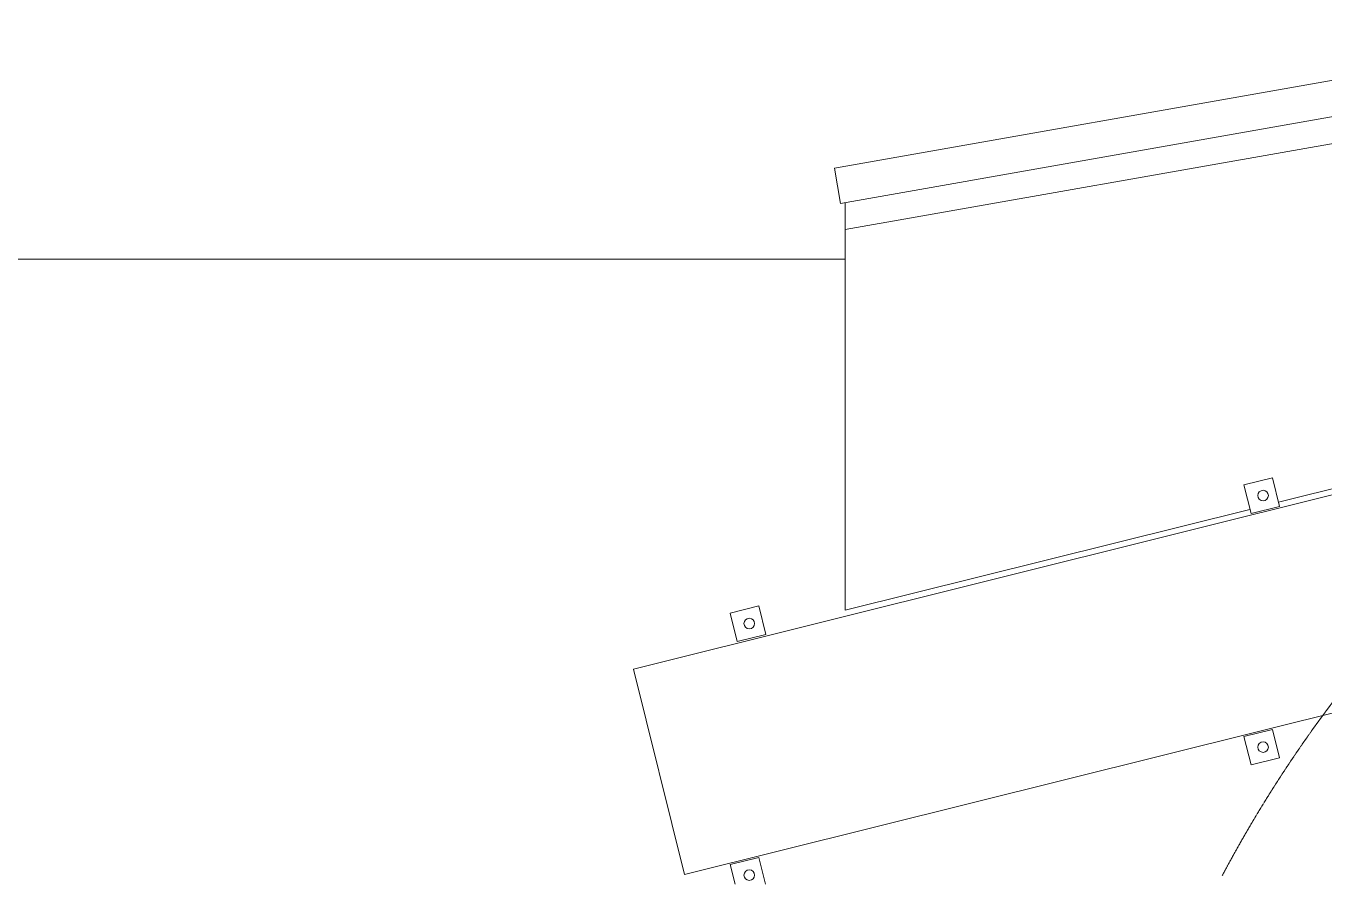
# Model space of a CAD drawing. Header units: inches. Extents: x 22 to 382261, y 22 to 371281.
# Drawn here: x 64022 to 75055, y 43214 to 50508 of the extents above; entities that cross this region are included whole.
import ezdxf

# ---------------------------------------------------------------- set-up
doc = ezdxf.new("R2010")
doc.units = ezdxf.units.IN
doc.header["$MEASUREMENT"] = 0
doc.linetypes.add('Hidden 1_8_', pattern=[4.7625, 3.175, -1.5875])
for name, color, linetype, lineweight in [('A-DETL-HDLN', 90, 'Hidden 1_8_', 9), ('A-FLOR', 192, 'Continuous', 9), ('Q-CASE', 31, 'Continuous', 9)]:
    doc.layers.add(name, color=color, linetype=linetype, lineweight=lineweight)

# ---------------------------------------------------------------- blocks, each defined once
blk = doc.blocks.new('Casework 1 - Casework 1-382926-01-GROUND FLOOR FURNITURE PLAN')
at = {"layer": 'Q-CASE'}
for p, q in [((-23208, -9146), (-32719, -11517)), ((-27287, -9891), (-27530, -9952)), ((-27227, -10134), (-27287, -9891)), ((-27530, -9952), (-27469, -10194)), ((-27469, -10194), (-27227, -10134)), ((-32284, -13264), (-22773, -10893)), ((-31654, -10980), (-31896, -11041)), ((-31593, -11223), (-31654, -10980)), ((-31896, -11041), (-31836, -11283)), ((-31836, -11283), (-31593, -11223)), ((-32719, -11517), (-32284, -13264)), ((-27287, -12029), (-27530, -12090)), ((-27530, -12090), (-27469, -12332)), ((-27227, -12272), (-27287, -12029)), ((-27469, -12332), (-27227, -12272)), ((-31654, -13118), (-31896, -13178)), ((-31597, -13344), (-31654, -13118)), ((-31896, -13178), (-31855, -13344))]:
    blk.add_line(p, q, dxfattribs=at)
at = {"layer": 'Q-CASE', "lineweight": 18}
for centre, start, end in [((-27367, -10042), 0, 180), ((-27367, -10042), 180, 0), ((-31734, -11130), 0, 180), ((-31734, -11130), 180, 0), ((-27367, -12180), 0, 180), ((-27367, -12180), 180, 0), ((-31734, -13268), 0, 180), ((-31734, -13268), 180, 0)]:
    blk.add_arc(centre, 45, start, end, dxfattribs=at)
blk = doc.blocks.new('Casework 4 - Casework 4-487880-01-GROUND FLOOR FURNITURE PLAN')
at = {"layer": 'Q-CASE'}
for p, q in [((-31011, -7260), (-21706, -5618)), ((-21637, -5915), (-30958, -7560)), ((-30958, -7560), (-31011, -7260))]:
    blk.add_line(p, q, dxfattribs=at)

msp = doc.modelspace()

# ---------------------------------------------------------------- linework, layer by layer
at = {"layer": 'A-DETL-HDLN'}
msp.add_arc((83971.2, 38097.3), 11072.2, 126.36184, 152.0601, dxfattribs=at)
at = {"layer": 'A-FLOR'}
for p, q in [((80316.4, 50424), (70984.5, 48777.4)), ((70984.5, 49004.8), (70984.5, 45540.8)), ((63488.2, 48526), (70984.5, 48526)), ((74668.1, 46459.2), (78683.3, 47460.4)), ((70984.5, 45540.8), (74425.5, 46398.8))]:
    msp.add_line(p, q, dxfattribs=at)

# ---------------------------------------------------------------- block references
at = {"layer": 'Q-CASE'}
for name in ['Casework 4 - Casework 4-487880-01-GROUND FLOOR FURNITURE PLAN', 'Casework 1 - Casework 1-382926-01-GROUND FLOOR FURNITURE PLAN']:
    msp.add_blockref(name, (101903.7, 56557.9), dxfattribs=at)

doc.saveas('drawing.dxf')
